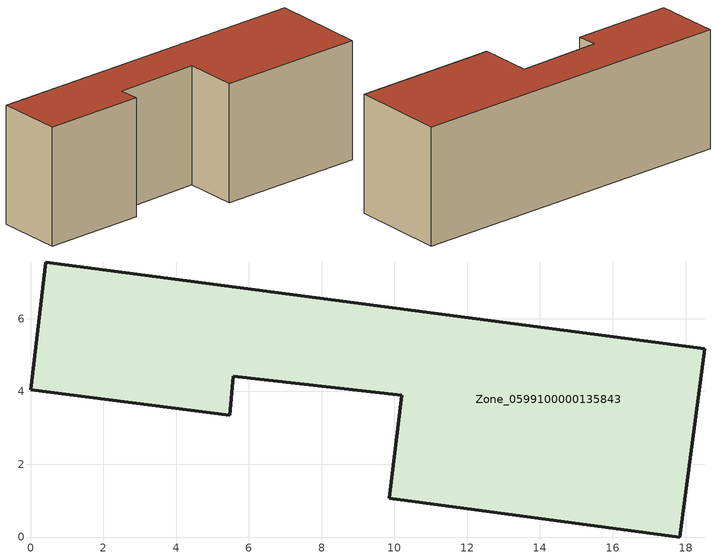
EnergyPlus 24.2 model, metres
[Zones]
Zone_0599100000135843
 floor ground (C_G): 0.41,7.56 18.53,5.17 17.84,0 9.86,1.06 10.21,3.89 5.58,4.42 5.47,3.35 0,4.05 z0
 wall outside (C_F): 5.58,4.42 10.21,3.89 9.86,1.06 17.84,0 18.53,5.17 0.41,7.56 0,4.05 5.47,3.35 5.58,4.42 z0:6.55
 roof outside (C_R): 17.84,0 18.53,5.17 0.41,7.56 0,4.05 5.47,3.35 5.58,4.42 10.21,3.89 9.86,1.06 z6.55
[BUILDING]
Pand.0599100000135843: North Axis=0; Terrain=City; Loads Convergence Tolerance Value=0.04; Temperature Convergence Tolerance Value=0.4; Solar Distribution=FullExterior; Maximum Number of Warmup Days=25; Minimum Number of Warmup Days=1
[Site:Location]
Rotterdam.The.Hague.AP_ZH_NLD Design_Conditions: Latitude=51.96; Longitude=4.45; Time Zone=1; Elevation=-4.5
[SITE:GROUNDTEMPERATURE:BUILDINGSURFACE]
18, 18, 18, 18, 18, 18, 18, 18, 18, 18, 18, 18
[MATERIAL] Thermal Absorptance=0.9; Solar Absorptance=0.7; Visible Absorptance=0.7
Name | Roughness | Thickness | Conductivity | Density | Specific Heat
G.TI.1946 | MediumSmooth | 0.15 | 1 | 540 | 1210
F.TI.1946 | Rough | 0.3 | 0.857143 | 1920 | 840
R.TI.1946 | MediumRough | 0.2 | 0.1 | 1500 | 1000
[CONSTRUCTION]
C_G: G.TI.1946
C_F: F.TI.1946
C_R: R.TI.1946
[ZONE]
Zone_0599100000135843: Type=1; Multiplier=1; Ceiling Height=Autocalculate; Volume=Autocalculate; Floor Area=autocalculate; Part of Total Floor Area=Yes
[ZONEINFILTRATION:DESIGNFLOWRATE]
Infil_Zone_0599100000135843: Zone or ZoneList or Space or SpaceList=Zone_0599100000135843; Schedule=AlwaysOn; Design Flow Rate Calculation Method=Flow/Area; Flow Rate per Floor Area=0.003; Constant Term Coefficient=1; Temperature Term Coefficient=0; Velocity Term Coefficient=0; Velocity Squared Term Coefficient=0
[HVACTEMPLATE:ZONE:IDEALLOADSAIRSYSTEM]
Zone_0599100000135843: Maximum Heating Supply Air Temperature=50; Minimum Cooling Supply Air Temperature=13; Maximum Heating Supply Air Humidity Ratio=0.0156; Minimum Cooling Supply Air Humidity Ratio=0.0077; Heating Limit=NoLimit; Cooling Limit=NoLimit; Dehumidification Control Type=ConstantSensibleHeatRatio; Cooling Sensible Heat Ratio=0.7; Dehumidification Setpoint=60; Humidification Control Type=None; Humidification Setpoint=30; Outdoor Air Method=None; Outdoor Air Flow Rate per Person=0.00944; Outdoor Air Flow Rate per Zone Floor Area=0; Outdoor Air Flow Rate per Zone=0; Demand Controlled Ventilation Type=None; Outdoor Air Economizer Type=NoEconomizer; Heat Recovery Type=None; Sensible Heat Recovery Effectiveness=0.7; Latent Heat Recovery Effectiveness=0.65
[ZONECONTROL:THERMOSTAT]
ThermostatControl_Zone_0599100000135843: Zone or ZoneList=Zone_0599100000135843; Control Type Schedule=DualSetpointControlType; Control 1=Thermostat_Zone_0599100000135843; Temperature Difference Between Cutout And Setpoint=0
[THERMOSTATSETPOINT:DUALSETPOINT]
Thermostat_Zone_0599100000135843: Heating Setpoint Temperature Schedule=HeatingSetpoint_Zone_0599100000135843; Cooling Setpoint Temperature Schedule=CoolingSetpoint_Zone_0599100000135843
[SCHEDULE:COMPACT]
HeatingSetpoint_Zone_0599100000135843: Through: 12/31, For: AllDays, Until: 24:00, 21
CoolingSetpoint_Zone_0599100000135843: Through: 12/31, For: AllDays, Until: 24:00, 24
DualSetpointControlType: Through: 12/31, For: AllDays, Until: 24:00, 4
AlwaysOn: Through: 12/31, For: AllDays, Until: 24:00, 1
